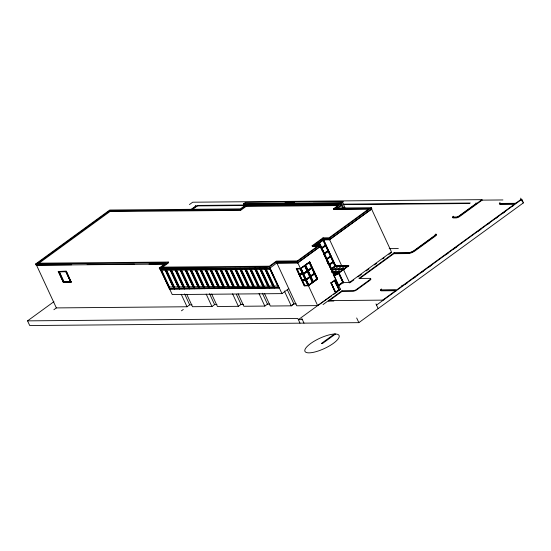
<?xml version="1.0" encoding="UTF-8"?>
<svg xmlns="http://www.w3.org/2000/svg" width="551" height="551" viewBox="0 0 551 551"><rect width="100%" height="100%" fill="white"/><g stroke="black" fill="none" stroke-linecap="round" stroke-linejoin="round"><path stroke-width="0.83" d="M165.92 264.06L36.125 265.203L35.574 264.025L109.739 210.034L240.394 208.884L245.877 204.889L340.959 204.049L341.51 205.227L336.709 208.726M338.335 205.585L246.07 206.398L240.587 210.392L109.931 211.543L37.998 263.908L37.675 263.199L109.601 210.84L240.257 209.69L245.746 205.695L338.865 204.876L333.376 208.863L333.699 209.566L368.75 209.263M58.227 271.457L66.402 271.25L71.189 282.098L63.2 282.167L58.227 271.457L66.402 271.25M58.716 271.691L66.134 271.491L70.7 281.864L63.468 281.926L58.716 271.691L66.134 271.491M63.468 281.926L70.886 281.733M63.2 282.167L71.375 281.967M500.108 203.092A1.894 0.565 -24.9 0 0 500.37 203.443L514.703 203.326A1.598 0.475 -24.9 0 0 516.742 202.534L521.163 199.317L521.818 199.31L523.45 202.823L358.853 322.652L29.726 325.551L27.55 320.868L53.936 301.659M189.448 204.573L192.692 202.21L481.925 199.662L482.139 200.13L502.918 199.951M190.556 209.869L195.219 206.473A2.052 0.613 -24.9 0 0 195.391 205.454M53.888 309.717L56.367 307.913L187.023 306.762L189.668 304.834L192.024 304.813M191.039 209.869L195.715 206.467A2.052 0.613 -24.9 0 1 198.367 205.427L245.677 205.013M191.927 209.855L195.929 206.935A2.052 0.613 -24.9 0 1 198.587 205.895L245.891 205.482M243.7 203.739L245.581 202.369L342.949 201.508L343.163 201.976L341.283 203.347L243.921 204.207L243.7 203.739L341.069 202.878L342.949 201.508M243.921 204.207L245.174 203.291M320.489 246.235L297.788 262.765L276.843 262.944L269.825 268.172L159.783 269.143L159.239 267.965L166.23 262.875L35.574 264.025M161.663 267.848L161.333 267.145L168.331 262.049L168.654 262.751L162.297 267.38M231.937 288.318L279.309 287.897L169.419 289L160.134 269.005L172.256 294.578L281.96 293.614L288.772 288.655M160.789 269.336L165.272 269.294L160.789 269.336L169.639 288.407L174.13 288.366L169.639 288.407M165.775 269.287L170.259 269.253L165.775 269.287L174.626 288.366L179.116 288.325L174.626 288.366M170.762 269.246L175.246 269.205L170.762 269.246L179.612 288.318L184.103 288.276L179.612 288.318M175.748 269.205L180.232 269.163L175.748 269.205L184.599 288.276L189.089 288.235L184.599 288.276M185.253 268.654L194.351 288.779L185.721 269.115L194.572 288.187L199.063 288.145L194.572 288.187M189.585 288.228L194.076 288.194L189.585 288.228L180.549 269.294L185.219 269.122M190.24 268.606L199.338 288.738L190.708 269.067L199.558 288.145L204.049 288.104L199.558 288.145M185.535 269.253L190.212 269.074M190.522 269.205L195.199 269.033M195.695 269.026L200.185 268.984L195.695 269.026L204.545 288.097L209.036 288.056L204.545 288.097M169.419 289L223.623 288.393M200.681 268.984L205.172 268.943L200.681 268.984L209.532 288.056L214.022 288.015L209.532 288.056M205.668 268.936L210.158 268.902L205.668 268.936L214.518 288.008L219.009 287.973L214.518 288.008M210.654 268.895L215.145 268.854L210.654 268.895L219.505 287.966L223.995 287.925L219.505 287.966M215.641 268.854L220.131 268.812L215.641 268.854L224.491 287.925L228.796 288.021L224.305 288.056L215.179 268.385M229.443 288.338L220.166 268.344L229.292 288.015L233.968 287.842L229.292 288.015M220.627 268.805L225.118 268.764L220.627 268.805L229.478 287.877M225.614 268.764L230.104 268.723L225.614 268.764L234.471 287.836L238.955 287.794L234.471 287.836M230.6 268.716L235.091 268.681L230.6 268.716L239.458 287.794L243.941 287.753L239.272 287.925L230.139 268.254L239.416 288.249M235.587 268.674L240.078 268.633L235.587 268.674L244.444 287.746L248.928 287.705L244.258 287.884L235.125 268.213L244.403 288.207M181.444 310.819L183.297 309.469M242.819 268.613L240.388 268.764L245.064 268.592M254.376 288.118L244.913 268.261L254.231 287.794L258.715 287.753L254.417 287.656L245.374 268.723L250.051 268.551M340.959 204.049L335.476 208.044L371.381 207.727L371.925 208.905L329.546 239.761L323.458 239.816L315.427 245.663M337.556 207.989L341.344 205.234L342.791 208.347M259.363 288.077L249.899 268.213L259.218 287.753L263.702 287.712L259.404 287.615L250.361 268.681L255.037 268.502M264.349 288.028L255.072 268.034L264.204 287.705L268.874 287.532L264.39 287.574L255.347 268.633L260.024 268.461L257.778 268.482M260.52 268.454L265.01 268.413L260.52 268.454L269.377 287.526L273.675 287.622L269.191 287.663L260.058 267.993M186.72 294.248L192.506 306.714L211.956 306.542L214.601 304.613L216.956 304.593M265.506 268.413L269.997 268.371L265.506 268.413L274.364 287.484L278.661 287.581L274.178 287.622L265.045 267.951M159.239 267.965L269.281 266.994L276.271 261.904L297.216 261.718L320.296 244.913L314.208 244.968L322.914 238.631L329.002 238.583L371.381 207.727M249.245 287.842L253.915 287.663L249.245 287.842L240.112 268.165L249.389 288.166M318.526 246.442L312.438 246.497L312.107 245.794L323.044 237.832L329.133 237.777L369.28 208.554L333.376 208.863M316.26 244.871L322.748 240.146M315.695 245.347L323.554 239.678L335.724 265.899L348.776 265.782L335.621 265.665L331.075 268.971M315.695 245.712L318.815 243.335L319.842 245.546M319.36 242.943L323.361 240.029L325.751 245.195L321.591 248.108L319.194 242.943L321.591 248.108M161.333 267.145L269.411 266.188L276.409 261.098L297.354 260.912L318.196 245.739L312.107 245.794M323.396 239.678L329.574 239.623L371.574 209.049L391.458 251.89L349.458 282.47L342.929 282.649L343.507 282.518L338.879 272.545L334.113 275.851L333.155 273.799M276.271 261.904L276.816 263.082L297.76 262.896L320.847 246.097M211.653 294.027L217.438 306.494L238.383 306.308L241.035 304.379L243.384 304.359M321.743 248.425L325.903 245.512L328.3 250.671L324.298 253.584L321.743 248.425L324.298 253.584M269.336 287.987L259.872 268.13M317.472 278.999L308.209 285.749L304.221 285.783L296.266 268.647L300.598 268.475L308.553 285.611L317.638 278.999L309.683 261.863L317.638 278.999M309.683 261.863L300.088 268.771L297.072 268.826L299.427 273.902L302.465 273.875M300.784 268.433L304.944 265.52L307.451 270.92L303.284 273.833L300.784 268.433L304.944 265.52M305.323 265.127L309.483 262.221L311.99 267.614L307.83 270.527L305.323 265.127L309.483 262.221M274.322 287.946L264.859 268.082M324.133 253.584L328.3 250.671M324.284 253.901L328.444 250.987L330.841 256.153L326.681 259.06L324.284 253.901L328.444 250.987M299.262 274.061L296.762 268.668L300.088 268.771L302.781 274.033L298.917 274.357L302.926 274.35L299.227 274.515L301.914 279.777L305.247 279.88L302.74 274.481M302.905 274.322L312.334 267.572L303.25 274.184L299.083 274.198M303.436 274.15L307.596 271.237L310.103 276.63L305.936 279.543L303.436 274.15L307.596 271.237M307.975 270.844L312.135 267.931L314.642 273.324L310.482 276.237L307.975 270.844L312.135 267.931M326.826 259.383L330.986 256.47L333.383 261.629L329.381 264.542L326.826 259.383L330.986 256.47M238.087 293.793L243.873 306.26L264.817 306.074L267.462 304.145L269.818 304.124M301.914 279.777L301.569 280.066L305.578 280.06M306.087 279.86L310.247 276.946L312.754 282.346L308.588 285.26L306.087 279.86L308.588 285.26M310.626 276.554L314.786 273.64L317.293 279.04L313.133 281.954L310.626 276.554L313.133 281.954M329.222 264.542L333.383 261.629M331.42 269.281L329.367 264.859L333.534 261.945L335.587 266.367M304.221 285.783L308.085 285.459L305.392 280.197L302.065 280.094L304.565 285.487M330.903 269.212L335.593 265.796L348.425 265.919M335.724 265.899L331.096 269.274L344.141 269.157L342.646 269.46M331.013 269.446L335.89 265.899M331.516 271.368L338.886 266.002M333.355 272.318L342.068 265.975M336.537 272.29L345.25 265.947M291.21 305.764L293.855 303.835M264.514 293.559L270.3 306.025L291.245 305.839L293.897 303.911L296.245 303.89M337.963 272.628L334.505 275.142L333.541 273.069M333.279 273.289L334.305 275.5L338.472 272.587L343.121 282.642M338.879 272.545L334.113 275.851M331.977 272.091L339.609 272.022L348.322 265.685M348.666 265.548L339.588 272.16L332.246 272.222M334.099 276.306L338.81 272.876L334.216 276.065L338.651 285.831L338.431 285.349L342.901 282.16L338.431 285.349M337.77 274.047C340.346 272.945 336.64 273.854 337.866 274.047M330.986 282.856L334.801 280.066L339.368 289.909L335.642 292.615L339.072 289.805L334.45 280.521M335.704 292.485L331.282 282.959L334.76 280.521M338.651 285.831L343.28 282.525M335.593 292.25L338.989 289.805M340.38 289.082L298.38 319.656L302.368 319.621M350.367 282.436L353.811 279.929M357.936 276.926L361.38 274.419M366.201 270.906L368.956 268.902M374.466 264.893L376.533 263.392M382.725 258.88L384.102 257.875M388.923 254.369L391.678 252.358M323.024 304.579L341.895 290.845L353.046 290.742A2.7 0.806 -24.9 0 0 356.593 289.337L369.838 279.694A2.707 0.813 -24.9 0 0 370.065 278.351L358.921 278.448L394.117 252.826L408.814 252.682A4.601 1.377 -24.9 0 0 413.932 250.677L435.083 235.284A1.894 0.565 -24.9 0 0 435.221 234.478L435.07 234.471M381.361 289.013A2.707 0.813 -24.9 0 0 381.134 290.356L395.274 290.232A1.694 0.51 -24.9 0 1 395.177 291.031L383.792 299.324A1.701 0.51 -24.9 0 1 381.65 300.143L328.472 300.612L328.692 301.08L342.109 291.314L353.267 291.21A2.7 0.806 -24.9 0 0 356.814 289.805L370.058 280.163A2.707 0.813 -24.9 0 0 370.479 278.834M359.831 278.413L394.337 253.295L394.117 252.826M481.925 199.662L459.382 216.075A2.707 0.813 -24.9 0 1 455.884 217.445L453.17 217.466A2.707 0.813 -24.9 0 1 453.17 216.302M482.139 200.13L459.596 216.543A2.707 0.813 -24.9 0 1 456.097 217.914L453.39 217.934A2.707 0.813 -24.9 0 1 453.191 216.949M334.347 334.044L321.447 343.438L322.59 343.425L335.483 334.037M402.168 285.941L396.858 289.812L381.554 289.943A1.894 0.565 -24.9 0 1 381.554 289.254M376.519 305.089L521.818 199.31M404.716 284.688L407.492 282.67M413.036 278.634L415.805 276.623M421.35 272.587L423.43 271.071M428.974 267.035L431.743 265.017M445.607 254.934L448.376 252.916M453.232 249.383L456.696 246.862M478.178 231.227L480.954 229.209M487.883 224.167L489.267 223.162M496.196 218.113L497.581 217.108M502.436 213.574L505.205 211.556M512.134 206.515L513.525 205.509M276.843 262.944L296.727 305.791L317.672 305.605L331.564 295.873M333.651 294.413L337.818 291.493M335.704 266.03L336.096 265.892M347.275 266.092L348.776 265.782L339.698 272.394L333.692 273.62L339.884 272.256L331.723 272.332M346.338 266.381L348.59 265.919L335.538 266.03M342.832 269.329L344.327 269.019L331.282 269.136M285.087 202.492L294.482 202.41M522.031 201.191L522.685 201.184M250.609 203.877L283.131 203.595M313.085 203.326L341.331 203.078L343.473 207.699M342.867 204.152L470.155 203.03A2.052 0.613 -24.9 0 1 470.306 203.037M522.796 202.83L523.45 202.823M343.941 204.614L469.514 203.512M323.361 240.029L325.751 245.195M318.815 243.335L319.683 245.553M325.903 245.512L328.134 250.671M321.054 248.501L320.53 247.02M389.185 248.646L398.325 248.57M328.479 250.636L324.098 253.935M323.74 254.293L326.302 259.452M393.745 253.701L408.084 253.577A5.414 1.619 -24.9 0 0 415.082 250.836L435.634 235.876A2.707 0.813 -24.9 0 0 436.055 234.54M326.681 259.06L324.443 253.901M37.675 263.199L168.331 262.049M333.534 261.945L335.421 266.374M71.706 264.755L36.476 265.065L56.36 307.913M87.168 264.618L134.43 264.198M149.004 264.074L164.659 263.936M328.678 264.935L326.447 259.776M160.134 269.005L205.013 268.613L214.298 288.607L205.199 268.475M219.98 268.482L267.352 268.061M296.266 268.647L300.274 268.633L308.209 285.749M307.83 270.527L305.481 265.127M332.356 272.456L339.698 272.394L339.609 272.022M314.786 273.64L317.293 279.04M303.284 273.833L300.942 268.433M302.761 274.508L299.723 274.536L302.079 279.612L305.116 279.584M334.305 275.5L333.445 273.282M310.482 276.237L308.133 270.844M310.247 276.946L312.754 282.346M305.936 279.543L303.594 274.15M301.734 279.908L305.901 279.901L314.986 273.289L305.392 280.197L302.375 280.245L304.731 285.328L307.768 285.301M334.801 280.066L339.244 289.909M330.8 282.863L335.642 292.615M304.386 285.625L308.553 285.611M227.783 288.352L224.271 288.517L214.986 268.523M335.407 292.25L331.323 282.959M328.665 301.087L333.837 301.039M27.55 320.868L297.836 318.485L300.006 323.168M520.619 198.146L521.742 200.564M393.772 253.701L393.531 253.233L407.864 253.109A5.414 1.619 -24.9 0 0 414.862 250.368L435.414 235.408A2.707 0.813 -24.9 0 0 435.641 234.065M342.467 202.251L344.967 207.644M341.069 202.878L341.283 203.347M375.975 303.918L378.151 308.601M329.574 239.623L341.868 266.112M343.314 269.225L349.678 282.938M329.002 238.583L329.546 239.761M323.044 237.832L323.375 238.535M322.914 238.631L335.69 266.167M338.583 272.394L343.5 282.994M328.286 250.987L330.676 256.153M330.827 256.47L333.224 261.629M338.493 272.883L338.72 273.358M342.805 282.167L343.025 282.642M339.092 274.384L342.233 281.141M323.003 240.388L325.248 245.229L321.791 247.75L319.539 242.908M330.628 256.821L332.88 261.67L329.422 264.184L327.17 259.342M335.098 266.457L333.169 262.304L329.712 264.817L331.64 268.971M356.676 317.968L358.853 322.652M341.895 290.845L342.109 291.314M326.991 259.376L329.381 264.542M329.532 264.859L331.585 269.281M340.594 289.55L318.85 242.984L330.614 268.323M321.364 248.818L322.39 251.029M329.333 265.988L330.703 268.936M326.97 261.25L328.341 264.198M318.457 243.694L319.422 245.767M334.636 280.521L339.058 290.04M335.166 282.071L336.248 284.392M330.951 282.78L335.518 292.615M332.542 286.616L334.285 290.37M309.325 262.221L311.825 267.614M311.976 267.931L314.476 273.33M311.776 268.289L314.132 273.365L310.674 275.886L308.319 270.803M304.779 265.527L307.286 270.92M307.43 271.237L309.938 276.636M307.238 271.595L309.593 276.671L306.136 279.192L303.78 274.109M297.354 260.912L297.678 261.615M297.788 262.765L317.672 305.605M297.216 261.718L297.76 262.896M296.452 268.509L304.407 285.645M301.824 318.45L304 323.134M287.381 289.874L293.897 303.911M245.746 205.695L246.07 206.398M244.616 203.932L245.333 205.475M284.371 291.031L291.245 305.839M270.031 267.903L281.96 293.614M269.845 268.041L279.123 288.035M269.281 266.994L269.825 268.172M269.811 268.509L278.661 287.581M240.257 209.69L240.587 210.392M264.824 268.551L273.675 287.622M259.838 268.592L268.688 287.67M254.851 268.64L263.702 287.712M262.4 293.242L267.462 304.145M249.865 268.681L258.715 287.753M259.032 293.607L264.817 306.074M244.878 268.73L253.729 287.801M240.573 268.633L249.431 287.705M239.892 268.771L248.742 287.842M234.905 268.812L243.756 287.891M229.919 268.86L238.769 287.932M224.932 268.902L233.782 287.973M236.331 294.255L241.035 304.379M232.598 293.841L238.383 306.308M219.945 268.95L228.796 288.021M214.959 268.991L223.809 288.063M210.186 268.433L219.284 288.566L210 268.564M209.972 269.033L218.823 288.104M204.986 269.081L213.836 288.152M200.213 268.523L209.311 288.648L200.027 268.654M199.999 269.122L208.85 288.194M209.538 293.704L214.601 304.613M195.013 269.163L203.863 288.242M206.17 294.076L211.956 306.542M190.019 269.212L198.877 288.283M185.033 269.253L193.89 288.325M180.046 269.301L188.903 288.373M175.06 269.343L183.917 288.414M184.606 293.924L189.668 304.834M170.073 269.384L178.93 288.455M181.238 294.296L187.023 306.762M165.086 269.432L173.944 288.504M109.601 210.84L109.931 211.543M66.223 271.388L71.189 282.098M65.948 271.629L70.7 281.864M58.902 271.56L63.654 281.795M58.413 271.326L63.386 282.036M499.964 203.34A2.707 0.813 -24.9 0 0 500.163 204.325L514.345 204.201A1.625 0.489 -24.9 0 1 514.565 204.696M499.943 202.692A2.707 0.813 -24.9 0 0 499.95 203.856L514.131 203.732A1.625 0.489 -24.9 0 1 514.131 204.435L403.807 284.722A1.625 0.489 -24.9 0 1 401.707 285.549M383.847 299.902A1.701 0.51 -24.9 0 1 383.675 300.006M382.704 300.447A1.701 0.51 -24.9 0 1 382.16 300.584M395.742 291.19A1.694 0.51 -24.9 0 0 395.494 290.701L381.354 290.825A2.707 0.813 -24.9 0 1 380.989 289.998M403.525 285.508A1.625 0.489 -24.9 0 1 403.139 285.693M475.974 202.982A1.522 0.455 -24.9 0 1 475.844 203.739L458.707 216.206A1.894 0.565 -24.9 0 1 456.6 217.025L453.59 217.053A1.894 0.565 -24.9 0 1 453.728 216.247M165.307 268.826L174.405 288.958L165.307 268.826M170.293 268.785L179.392 288.917L170.293 268.785M175.28 268.736L184.378 288.869L175.28 268.736M180.267 268.695L189.365 288.827L180.267 268.695M195.226 268.564L204.325 288.696L195.226 268.564M225.152 268.303L234.244 288.428L225.152 268.303M325.937 245.154L321.398 248.46L325.937 245.154M325.545 245.87L322.087 248.384L324.332 253.226L327.79 250.712L325.545 245.87M304.586 265.878L301.128 268.399L303.484 273.475L306.941 270.961L304.586 265.878M309.125 262.572L305.667 265.093L308.023 270.169L311.48 267.655L309.125 262.572M328.086 251.346L324.629 253.866L326.874 258.708L330.331 256.187L328.086 251.346M331.02 256.112L326.481 259.418L331.02 256.112M309.889 277.305L306.432 279.825L308.787 284.901L312.245 282.387L309.889 277.305M314.428 273.999L310.971 276.519L313.326 281.595L316.784 279.082L314.428 273.999M333.569 261.594L329.023 264.9L333.569 261.594M334.96 334.009L333.362 334.106A18.81 5.627 -24.9 0 0 305.474 348.576A18.81 5.627 -24.9 0 0 324.656 348.411A18.81 5.627 -24.9 0 0 336.33 334.078L334.96 334.009M305.144 265.169L313.099 282.305L305.144 265.169M165.21 270.231L161.719 270.259L169.488 287.002L172.98 286.968L165.21 270.231M170.197 270.183L166.705 270.217L174.474 286.954L177.966 286.926L170.197 270.183M175.184 270.142L171.692 270.169L179.461 286.913L182.953 286.878L175.184 270.142M180.17 270.1L176.678 270.128L184.447 286.871L187.939 286.837L180.17 270.1M185.157 270.052L181.665 270.086L189.434 286.823L192.926 286.795L185.157 270.052M190.143 270.011L186.651 270.038L194.42 286.782L197.912 286.747L190.143 270.011M195.13 269.962L191.638 269.997L199.407 286.734L202.899 286.706L195.13 269.962M200.116 269.921L196.624 269.949L204.393 286.692L207.885 286.665L200.116 269.921M205.103 269.88L201.611 269.907L209.38 286.651L212.872 286.616L205.103 269.88M210.089 269.832L206.597 269.866L214.367 286.603L217.859 286.575L210.089 269.832M215.076 269.79L211.584 269.818L219.353 286.561L222.845 286.527L215.076 269.79M220.063 269.749L216.571 269.776L224.34 286.513L227.832 286.486L220.063 269.749M225.049 269.701L221.557 269.735L229.326 286.472L232.818 286.444L225.049 269.701M230.036 269.659L226.544 269.687L234.313 286.43L237.805 286.396L230.036 269.659M235.022 269.611L231.53 269.646L239.299 286.382L242.791 286.355L235.022 269.611M240.009 269.57L236.517 269.597L244.286 286.341L247.778 286.306L240.009 269.57M244.995 269.529L241.503 269.556L249.279 286.3L252.764 286.265L244.995 269.529M249.982 269.48L246.49 269.515L254.266 286.251L257.751 286.224L249.982 269.48M254.968 269.439L251.476 269.467L259.252 286.21L262.737 286.176L254.968 269.439M259.955 269.391L256.463 269.425L264.239 286.162L267.724 286.134L259.955 269.391M264.941 269.349L261.45 269.384L269.225 286.121L272.711 286.093L264.941 269.349M269.928 269.308L266.436 269.336L274.212 286.079L277.704 286.045L269.928 269.308M65.865 271.733L59.398 271.795L63.923 281.554L70.397 281.499L65.865 271.733"/></g></svg>
